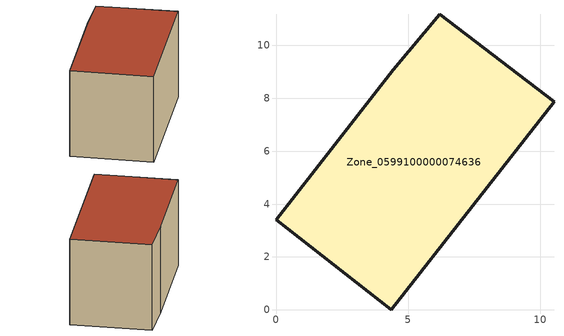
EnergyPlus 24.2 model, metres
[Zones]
Zone_0599100000074636
 floor ground (C_G): 0,3.41 4.44,9.08 6.2,11.18 10.52,7.86 4.37,0 z3.64
 wall outside (C_F): 4.37,0 10.52,7.86 6.2,11.18 4.44,9.08 0,3.41 4.37,0 z3.64:9.79
 roof outside (C_R): 4.44,9.08 0,3.41 4.37,0 10.52,7.86 6.2,11.18 z9.79
[BUILDING]
Pand.0599100000074636: North Axis=0; Terrain=City; Loads Convergence Tolerance Value=0.04; Temperature Convergence Tolerance Value=0.4; Solar Distribution=FullExterior; Maximum Number of Warmup Days=25; Minimum Number of Warmup Days=1
[Site:Location]
Rotterdam.The.Hague.AP_ZH_NLD Design_Conditions: Latitude=51.96; Longitude=4.45; Time Zone=1; Elevation=-4.5
[SITE:GROUNDTEMPERATURE:BUILDINGSURFACE]
18, 18, 18, 18, 18, 18, 18, 18, 18, 18, 18, 18
[MATERIAL] Thermal Absorptance=0.9; Solar Absorptance=0.7; Visible Absorptance=0.7
Name | Roughness | Thickness | Conductivity | Density | Specific Heat
G.TI.1946 | MediumSmooth | 0.15 | 1 | 540 | 1210
F.TI.1946 | Rough | 0.3 | 0.857143 | 1920 | 840
R.TI.1946 | MediumRough | 0.2 | 0.1 | 1500 | 1000
[CONSTRUCTION]
C_G: G.TI.1946
C_F: F.TI.1946
C_R: R.TI.1946
[ZONE]
Zone_0599100000074636: Type=1; Multiplier=1; Ceiling Height=Autocalculate; Volume=Autocalculate; Floor Area=autocalculate; Part of Total Floor Area=Yes
[ZONEINFILTRATION:DESIGNFLOWRATE]
Infil_Zone_0599100000074636: Zone or ZoneList or Space or SpaceList=Zone_0599100000074636; Schedule=AlwaysOn; Design Flow Rate Calculation Method=Flow/Area; Flow Rate per Floor Area=0.003; Constant Term Coefficient=1; Temperature Term Coefficient=0; Velocity Term Coefficient=0; Velocity Squared Term Coefficient=0
[HVACTEMPLATE:ZONE:IDEALLOADSAIRSYSTEM]
Zone_0599100000074636: Maximum Heating Supply Air Temperature=50; Minimum Cooling Supply Air Temperature=13; Maximum Heating Supply Air Humidity Ratio=0.0156; Minimum Cooling Supply Air Humidity Ratio=0.0077; Heating Limit=NoLimit; Cooling Limit=NoLimit; Dehumidification Control Type=ConstantSensibleHeatRatio; Cooling Sensible Heat Ratio=0.7; Dehumidification Setpoint=60; Humidification Control Type=None; Humidification Setpoint=30; Outdoor Air Method=None; Outdoor Air Flow Rate per Person=0.00944; Outdoor Air Flow Rate per Zone Floor Area=0; Outdoor Air Flow Rate per Zone=0; Demand Controlled Ventilation Type=None; Outdoor Air Economizer Type=NoEconomizer; Heat Recovery Type=None; Sensible Heat Recovery Effectiveness=0.7; Latent Heat Recovery Effectiveness=0.65
[ZONECONTROL:THERMOSTAT]
ThermostatControl_Zone_0599100000074636: Zone or ZoneList=Zone_0599100000074636; Control Type Schedule=DualSetpointControlType; Control 1=Thermostat_Zone_0599100000074636; Temperature Difference Between Cutout And Setpoint=0
[THERMOSTATSETPOINT:DUALSETPOINT]
Thermostat_Zone_0599100000074636: Heating Setpoint Temperature Schedule=HeatingSetpoint_Zone_0599100000074636; Cooling Setpoint Temperature Schedule=CoolingSetpoint_Zone_0599100000074636
[SCHEDULE:COMPACT]
HeatingSetpoint_Zone_0599100000074636: Through: 12/31, For: AllDays, Until: 24:00, 21
CoolingSetpoint_Zone_0599100000074636: Through: 12/31, For: AllDays, Until: 24:00, 24
DualSetpointControlType: Through: 12/31, For: AllDays, Until: 24:00, 4
AlwaysOn: Through: 12/31, For: AllDays, Until: 24:00, 1
